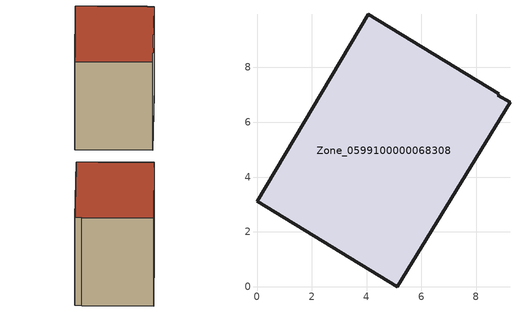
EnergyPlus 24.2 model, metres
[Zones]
Zone_0599100000068308
 floor ground (C_G): 0,3.11 4.06,9.94 8.83,7.05 8.79,6.99 9.24,6.73 5.13,0 z0
 wall outside (C_F): 4.06,9.94 0,3.11 5.13,0 9.24,6.73 8.79,6.99 8.83,7.05 4.06,9.94 z0:8.07
 roof outside (C_R): 0,3.11 5.13,0 9.24,6.73 8.79,6.99 8.83,7.05 4.06,9.94 z8.07
[BUILDING]
Pand.0599100000068308: North Axis=0; Terrain=City; Loads Convergence Tolerance Value=0.04; Temperature Convergence Tolerance Value=0.4; Solar Distribution=FullExterior; Maximum Number of Warmup Days=25; Minimum Number of Warmup Days=1
[Site:Location]
Rotterdam.The.Hague.AP_ZH_NLD Design_Conditions: Latitude=51.96; Longitude=4.45; Time Zone=1; Elevation=-4.5
[SITE:GROUNDTEMPERATURE:BUILDINGSURFACE]
18, 18, 18, 18, 18, 18, 18, 18, 18, 18, 18, 18
[MATERIAL] Thermal Absorptance=0.9; Solar Absorptance=0.7; Visible Absorptance=0.7
Name | Roughness | Thickness | Conductivity | Density | Specific Heat
G.TC.1946-1964 | MediumSmooth | 0.15 | 1 | 540 | 1210
F.TC.1946-1964 | Rough | 0.3 | 0.857143 | 1920 | 840
R.TC.1946-1964 | MediumRough | 0.2 | 0.235294 | 1500 | 1000
[CONSTRUCTION]
C_G: G.TC.1946-1964
C_F: F.TC.1946-1964
C_R: R.TC.1946-1964
[ZONE]
Zone_0599100000068308: Type=1; Multiplier=1; Ceiling Height=Autocalculate; Volume=Autocalculate; Floor Area=autocalculate; Part of Total Floor Area=Yes
[ZONEINFILTRATION:DESIGNFLOWRATE]
Infil_Zone_0599100000068308: Zone or ZoneList or Space or SpaceList=Zone_0599100000068308; Schedule=AlwaysOn; Design Flow Rate Calculation Method=Flow/Area; Flow Rate per Floor Area=0.003; Constant Term Coefficient=1; Temperature Term Coefficient=0; Velocity Term Coefficient=0; Velocity Squared Term Coefficient=0
[HVACTEMPLATE:ZONE:IDEALLOADSAIRSYSTEM]
Zone_0599100000068308: Maximum Heating Supply Air Temperature=50; Minimum Cooling Supply Air Temperature=13; Maximum Heating Supply Air Humidity Ratio=0.0156; Minimum Cooling Supply Air Humidity Ratio=0.0077; Heating Limit=NoLimit; Cooling Limit=NoLimit; Dehumidification Control Type=ConstantSensibleHeatRatio; Cooling Sensible Heat Ratio=0.7; Dehumidification Setpoint=60; Humidification Control Type=None; Humidification Setpoint=30; Outdoor Air Method=None; Outdoor Air Flow Rate per Person=0.00944; Outdoor Air Flow Rate per Zone Floor Area=0; Outdoor Air Flow Rate per Zone=0; Demand Controlled Ventilation Type=None; Outdoor Air Economizer Type=NoEconomizer; Heat Recovery Type=None; Sensible Heat Recovery Effectiveness=0.7; Latent Heat Recovery Effectiveness=0.65
[ZONECONTROL:THERMOSTAT]
ThermostatControl_Zone_0599100000068308: Zone or ZoneList=Zone_0599100000068308; Control Type Schedule=DualSetpointControlType; Control 1=Thermostat_Zone_0599100000068308; Temperature Difference Between Cutout And Setpoint=0
[THERMOSTATSETPOINT:DUALSETPOINT]
Thermostat_Zone_0599100000068308: Heating Setpoint Temperature Schedule=HeatingSetpoint_Zone_0599100000068308; Cooling Setpoint Temperature Schedule=CoolingSetpoint_Zone_0599100000068308
[SCHEDULE:COMPACT]
HeatingSetpoint_Zone_0599100000068308: Through: 12/31, For: AllDays, Until: 24:00, 21
CoolingSetpoint_Zone_0599100000068308: Through: 12/31, For: AllDays, Until: 24:00, 24
DualSetpointControlType: Through: 12/31, For: AllDays, Until: 24:00, 4
AlwaysOn: Through: 12/31, For: AllDays, Until: 24:00, 1
